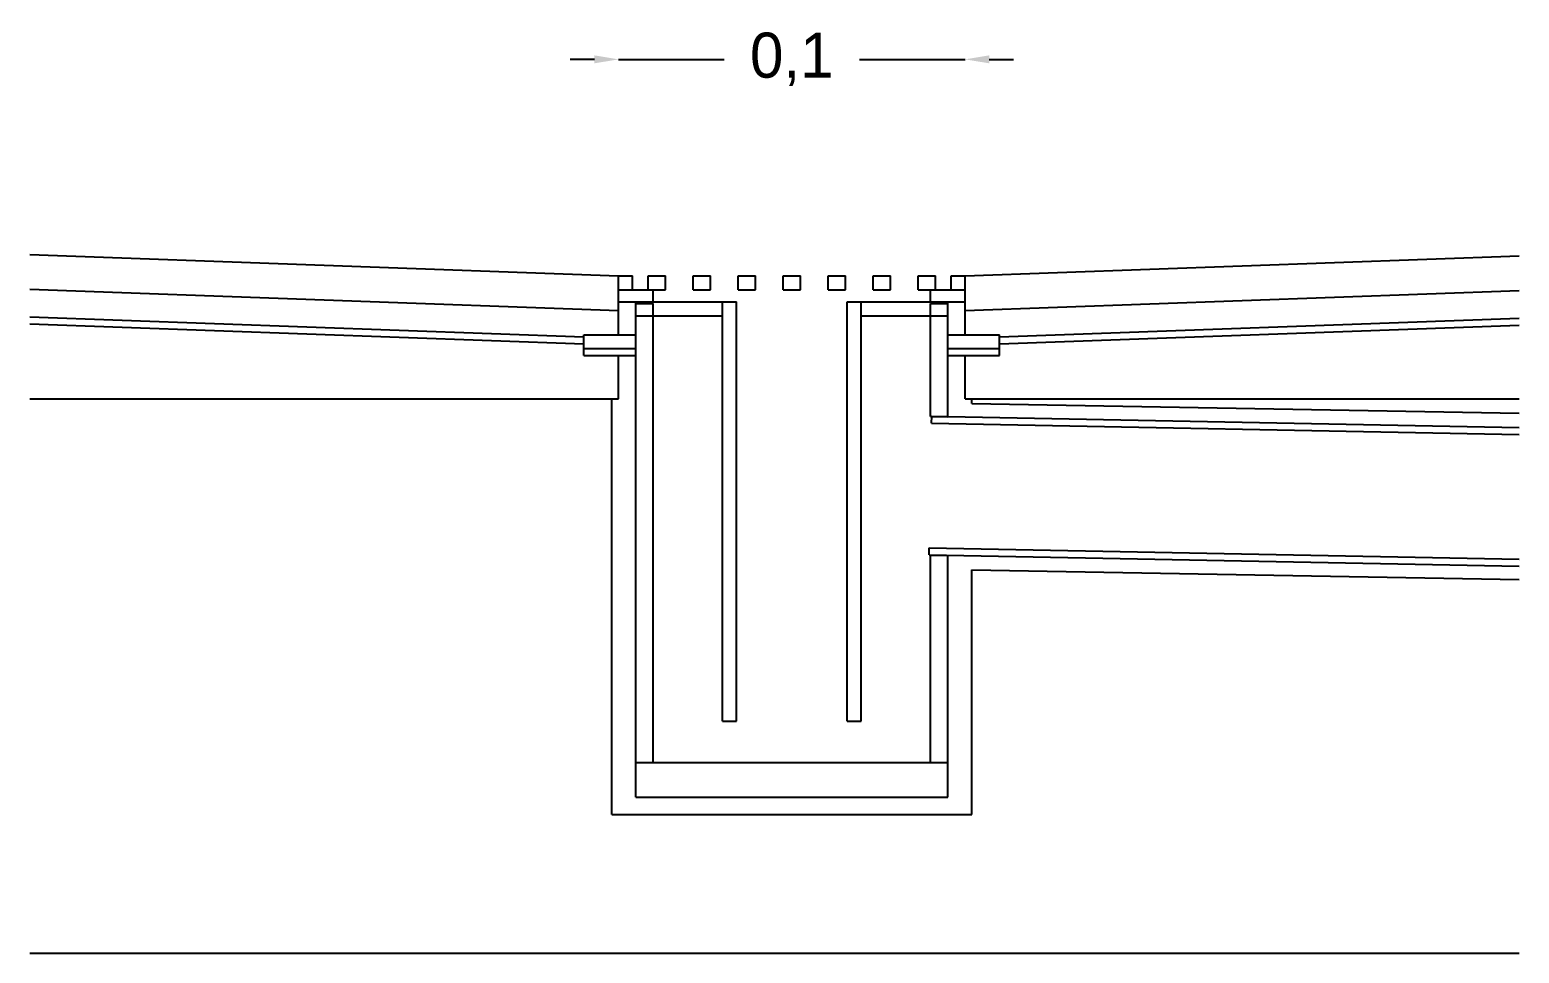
# Model space of a CAD drawing. Header units: metres. Extents: x 0 to 50.4, y 0 to 2.9.
# Drawn here: x 50 to 50.43, y 0.15 to 0.4165 of the extents above; entities that cross this region are included whole.
import ezdxf

# ---------------------------------------------------------------- set-up
doc = ezdxf.new("R2010")
doc.units = ezdxf.units.M
doc.layers.add('COTAS', color=4, linetype='Continuous')
doc.layers.add('G_MEDIDO', color=8, linetype='Continuous')
doc.dimstyles.get("Standard").update_dxf_attribs({"dimtxt": 2.5, "dimasz": 2.5, "dimexe": 1.25, "dimexo": 0.625, "dimtad": 1, "dimcen": 2.5, "dimazin": 3, "dimtfac": 1, "dimtmove": 0, "dimatfit": 3})

# ---------------------------------------------------------------- blocks, each defined once
blk = doc.blocks.new('_CLOSEDFILLED')
at = {"color": 0, "linetype": 'BYBLOCK'}
blk.add_solid([(-1, 0.164), (0, 0), (-1, -0.164)], dxfattribs=at)
blk = doc.blocks.new('*D9')
for p, q in [((50.163, 0.408), (50.156, 0.408)), ((50.17, 0.408), (50.17, 0.408)), ((50.17, 0.408), (50.2005, 0.408)), ((50.2395, 0.408), (50.27, 0.408)), ((50.27, 0.408), (50.27, 0.408)), ((50.277, 0.408), (50.284, 0.408))]:
    blk.add_line(p, q)
at = {"layer": 'Defpoints'}
for p in [(50.17, 0.408), (50.17, 0.408), (50.27, 0.408)]:
    blk.add_point(p, dxfattribs=at)
at = {"layer": 'COTAS', "xscale": 0.007, "yscale": 0.007}
blk.add_blockref('_CLOSEDFILLED', (50.17, 0.408), dxfattribs=at)
at = {"layer": 'COTAS', "xscale": 0.007, "yscale": 0.007, "rotation": 180}
blk.add_blockref('_CLOSEDFILLED', (50.27, 0.408), dxfattribs=at)
at = {"layer": 'COTAS', "insert": (50.22, 0.408), "char_height": 0.013, "attachment_point": 5}
blk.add_mtext('0,1', dxfattribs=at)

msp = doc.modelspace()

# ---------------------------------------------------------------- linework, layer by layer
at = {"layer": 'G_MEDIDO'}
for p, q in [((50, 0.351662), (50.169999, 0.3455)), ((50.27, 0.3455), (50.43, 0.3513)), ((50.169999, 0.3415), (50.169999, 0.3455)), ((50.169999, 0.3455), (50.174001, 0.3455)), ((50.174001, 0.3415), (50.174001, 0.3455)), ((50.1785, 0.3455), (50.183499, 0.3455)), ((50.1785, 0.3415), (50.1785, 0.3455)), ((50.183499, 0.3415), (50.183499, 0.3455)), ((50.191501, 0.3455), (50.1965, 0.3455)), ((50.191501, 0.3415), (50.191501, 0.3455)), ((50.1965, 0.3415), (50.1965, 0.3455)), ((50.204499, 0.3455), (50.2095, 0.3455)), ((50.204499, 0.3415), (50.204499, 0.3455)), ((50.2095, 0.3415), (50.2095, 0.3455)), ((50.2175, 0.3455), (50.222501, 0.3455)), ((50.2175, 0.3415), (50.2175, 0.3455)), ((50.222501, 0.3415), (50.222501, 0.3455)), ((50.2305, 0.3455), (50.235499, 0.3455)), ((50.2305, 0.3415), (50.2305, 0.3455)), ((50.235499, 0.3415), (50.235499, 0.3455)), ((50.243501, 0.3455), (50.2485, 0.3455)), ((50.243501, 0.3415), (50.243501, 0.3455)), ((50.2485, 0.3415), (50.2485, 0.3455)), ((50.256499, 0.3455), (50.2615, 0.3455)), ((50.256499, 0.3415), (50.256499, 0.3455)), ((50.2615, 0.3415), (50.2615, 0.3455)), ((50.266, 0.3455), (50.27, 0.3455)), ((50.266, 0.3415), (50.266, 0.3455)), ((50.27, 0.3415), (50.27, 0.3455)), ((50, 0.341662), (50.169999, 0.3355)), ((50.169999, 0.338), (50.169999, 0.3415)), ((50.169999, 0.3415), (50.174001, 0.3415)), ((50.174001, 0.3415), (50.1785, 0.3415)), ((50.1785, 0.3415), (50.179999, 0.3415)), ((50.179999, 0.3415), (50.183499, 0.3415)), ((50.179999, 0.338), (50.179999, 0.3415)), ((50.191501, 0.3415), (50.1965, 0.3415)), ((50.204499, 0.3415), (50.2095, 0.3415)), ((50.2175, 0.3415), (50.222501, 0.3415)), ((50.2305, 0.3415), (50.235499, 0.3415)), ((50.243501, 0.3415), (50.2485, 0.3415)), ((50.256499, 0.3415), (50.259999, 0.3415)), ((50.259999, 0.3415), (50.2615, 0.3415)), ((50.259999, 0.338), (50.259999, 0.3415)), ((50.2615, 0.3415), (50.266, 0.3415)), ((50.266, 0.3415), (50.27, 0.3415)), ((50.27, 0.338), (50.27, 0.3415)), ((50.27, 0.3355), (50.43, 0.3413)), ((50.169999, 0.3355), (50.169999, 0.338)), ((50.169999, 0.338), (50.175, 0.338)), ((50.169999, 0.3285), (50.169999, 0.3355)), ((50.175, 0.3375), (50.175, 0.338)), ((50.175, 0.338), (50.179999, 0.338)), ((50.175, 0.334), (50.175, 0.3375)), ((50.175, 0.3375), (50.179999, 0.3375)), ((50.179999, 0.338), (50.2, 0.338)), ((50.179999, 0.334), (50.179999, 0.3375)), ((50.2, 0.334), (50.2, 0.338)), ((50.2, 0.338), (50.204, 0.338)), ((50.204, 0.217), (50.204, 0.338)), ((50.236001, 0.338), (50.240001, 0.338)), ((50.236001, 0.217), (50.236001, 0.338)), ((50.240001, 0.334), (50.240001, 0.338)), ((50.240001, 0.338), (50.259999, 0.338)), ((50.259999, 0.338), (50.265, 0.338)), ((50.260001, 0.3375), (50.265, 0.3375)), ((50.260001, 0.334), (50.260001, 0.3375)), ((50.265, 0.3375), (50.265, 0.338)), ((50.265, 0.338), (50.27, 0.338)), ((50.265, 0.334), (50.265, 0.3375)), ((50.27, 0.3355), (50.27, 0.338)), ((50.27, 0.3285), (50.27, 0.3355)), ((50, 0.333662), (50.160001, 0.327862)), ((50, 0.331662), (50.160001, 0.325862)), ((50.175, 0.3285), (50.175, 0.334)), ((50.175, 0.334), (50.179999, 0.334)), ((50.179999, 0.205), (50.179999, 0.334)), ((50.179999, 0.334), (50.2, 0.334)), ((50.2, 0.217), (50.2, 0.334)), ((50.240001, 0.217), (50.240001, 0.334)), ((50.240001, 0.334), (50.260001, 0.334)), ((50.260001, 0.304892), (50.260001, 0.334)), ((50.260001, 0.334), (50.265, 0.334)), ((50.265, 0.3285), (50.265, 0.334)), ((50.28, 0.327863), (50.43, 0.3333)), ((50.28, 0.325863), (50.43, 0.3313)), ((50.160001, 0.3285), (50.169999, 0.3285)), ((50.160001, 0.327862), (50.160001, 0.3285)), ((50.160001, 0.325862), (50.160001, 0.327862)), ((50.169999, 0.3285), (50.175, 0.3285)), ((50.175, 0.3245), (50.175, 0.3285)), ((50.265, 0.3245), (50.265, 0.3285)), ((50.265, 0.3285), (50.27, 0.3285)), ((50.27, 0.3285), (50.28, 0.3285)), ((50.28, 0.327863), (50.28, 0.3285)), ((50.28, 0.325863), (50.28, 0.327863)), ((50.160001, 0.3245), (50.160001, 0.325862)), ((50.160001, 0.3225), (50.160001, 0.3245)), ((50.160001, 0.3245), (50.175, 0.3245)), ((50.160001, 0.3225), (50.169999, 0.3225)), ((50.169999, 0.31), (50.169999, 0.3225)), ((50.169999, 0.3225), (50.175, 0.3225)), ((50.175, 0.3225), (50.175, 0.3245)), ((50.175, 0.205), (50.175, 0.3225)), ((50.265, 0.3225), (50.265, 0.3245)), ((50.265, 0.3245), (50.28, 0.3245)), ((50.265, 0.304908), (50.265, 0.3225)), ((50.265, 0.3225), (50.27, 0.3225)), ((50.27, 0.31), (50.27, 0.3225)), ((50.27, 0.3225), (50.28, 0.3225)), ((50.28, 0.3245), (50.28, 0.325863)), ((50.28, 0.3225), (50.28, 0.3245)), ((50, 0.31), (50.168, 0.31)), ((50.168, 0.19), (50.168, 0.31)), ((50.168, 0.31), (50.169999, 0.31)), ((50.27, 0.31), (50.272, 0.31)), ((50.272, 0.31), (50.43, 0.31)), ((50.272, 0.30868), (50.272, 0.31)), ((50.272, 0.30868), (50.43, 0.305833)), ((50.260001, 0.304892), (50.260377, 0.304885)), ((50.260341, 0.302997), (50.260377, 0.304885)), ((50.260341, 0.302997), (50.43, 0.299765)), ((50.260377, 0.304885), (50.260379, 0.304996)), ((50.260377, 0.304885), (50.265, 0.3048)), ((50.260379, 0.304996), (50.265, 0.304908)), ((50.265, 0.3048), (50.265, 0.304908)), ((50.265, 0.304908), (50.43, 0.301765)), ((50.259618, 0.265004), (50.259656, 0.267003)), ((50.259656, 0.267003), (50.43, 0.263758)), ((50.259618, 0.265004), (50.43, 0.261759)), ((50.260001, 0.205), (50.260001, 0.264885)), ((50.260001, 0.264885), (50.265, 0.264793)), ((50.265, 0.205), (50.265, 0.264793)), ((50.272, 0.19), (50.272, 0.260672)), ((50.272, 0.260672), (50.43, 0.257825)), ((50.2, 0.217), (50.204, 0.217)), ((50.236001, 0.217), (50.240001, 0.217)), ((50.175, 0.205), (50.179999, 0.205)), ((50.175, 0.195), (50.175, 0.205)), ((50.179999, 0.205), (50.260001, 0.205)), ((50.260001, 0.205), (50.265, 0.205)), ((50.265, 0.195), (50.265, 0.205)), ((50.175, 0.195), (50.265, 0.195)), ((50.168, 0.19), (50.272, 0.19)), ((50, 0.15), (50.21208, 0.15)), ((50.21208, 0.15), (50.43, 0.15))]:
    msp.add_line(p, q, dxfattribs=at)

# ---------------------------------------------------------------- dimensions: what is measured, and where the dimension line sits
at = {"layer": 'COTAS'}
dim = msp.add_linear_dim(base=(50.17, 0.408), p1=(50.17, 0.408), p2=(50.27, 0.408), dimstyle='Standard', override={"dimtxt": 0.013, "dimasz": 0.007}, dxfattribs=at)
dim.commit()
dim.dimension.update_dxf_attribs({"geometry": '*D9', "text_midpoint": (50.22, 0.408)})

doc.saveas('drawing.dxf')
